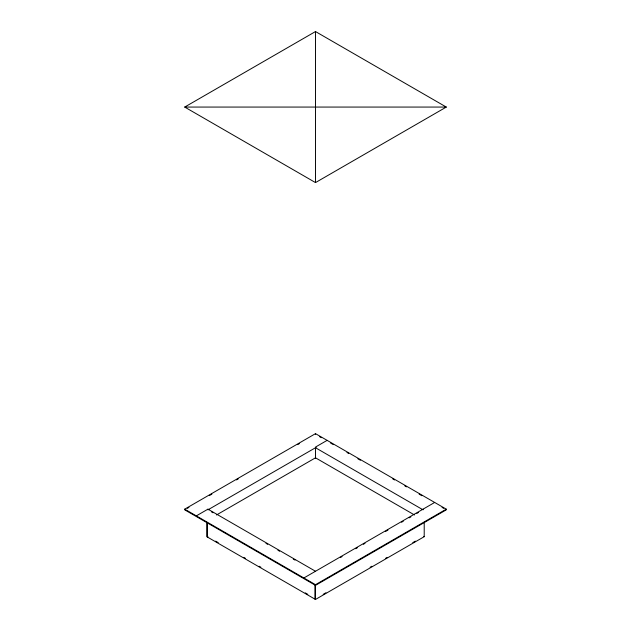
<?xml version="1.0" encoding="UTF-8"?>
<svg xmlns="http://www.w3.org/2000/svg" width="631" height="631" viewBox="0 0 631 631"><rect width="100%" height="100%" fill="white"/><g stroke="black" fill="none" stroke-linecap="round" stroke-linejoin="round"><path stroke-width="0.95" d="M184.702 107.065L315.5 31.55L446.298 107.065L315.5 182.588L184.702 107.065L446.298 107.065M184.702 509.162L315.5 433.647L446.298 509.162L446.298 509.832L315.5 585.355L184.702 509.832L184.702 509.162L315.5 584.685L446.298 509.162M187.249 508.365L188.945 507.387M209.326 495.611L211.874 494.144M236.507 479.923L238.21 478.945M297.666 444.618L299.362 443.632M196.328 515.874L207.954 509.162L315.5 571.26M327.126 440.359L315.5 447.071L315.5 458.295M208.214 509.682L316.084 447.403M216.488 514.975L315.5 457.814L414.512 514.975M207.954 536.689L207.37 537.02L207.37 522.634M303.874 577.972L434.672 502.45M340.393 557.552L342.097 556.574M355.687 548.725L357.383 547.747M363.33 544.316L365.026 543.33M385.415 531.562L387.962 530.095M401.545 522.247L403.248 521.269M409.188 517.838L410.891 516.852M416.839 513.421L418.534 512.443M323.182 594.347L325.959 592.738M370.121 567.245L371.833 566.252M385.494 558.372L387.197 557.386M412.808 542.597L415.364 541.122M206.787 522.302L206.787 536.689L315.5 599.45L424.213 536.689L424.213 522.302M319.649 436.715L321.313 437.677M330.541 443.001L333.357 444.626M346.963 452.482L348.667 453.46M357.856 458.769L360.419 460.251M392.79 478.945L394.556 479.962M404.802 485.878L406.506 486.864M419.126 494.144L421.871 495.729M442.055 507.387L443.751 508.365M315.5 447.742L422.194 509.343M423.63 536.35L424.213 536.689M211.369 511.804L213.073 512.79M265.99 543.346L267.702 544.332M277.94 550.248L279.651 551.234M293.305 559.113L295.016 560.099M215.636 541.122L218.192 542.597M243.803 557.386L245.506 558.372M259.167 566.252L260.871 567.237M305.254 592.864L307.818 594.347M423.046 509.162L423.046 509.832M315.5 31.55L315.5 182.588M315.5 433.647L315.5 434.317M315.5 584.685L315.5 599.45M314.916 584.732L314.916 599.111M207.954 509.162L207.954 509.832"/></g></svg>
